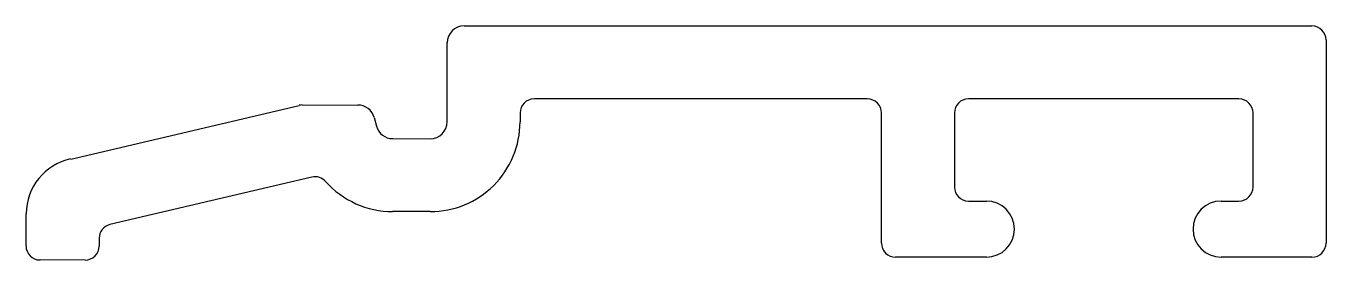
# Model space of a CAD drawing. Header units: inches. Extents: x -12.3 to 10.9, y 0 to 4.2.
import ezdxf

# ---------------------------------------------------------------- set-up
doc = ezdxf.new("R2010")
doc.units = ezdxf.units.IN
doc.header["$MEASUREMENT"] = 0
doc.layers.add('FRAME', color=4, linetype='Continuous')

msp = doc.modelspace()

# ---------------------------------------------------------------- linework, layer by layer
at = {"layer": 'FRAME', "color": 7}
for p, q in [((-4.503, 4.175), (10.608, 4.175)), ((-4.804, 2.464), (-4.803, 3.877)), ((-4.803, 3.877), (-4.803, 3.875)), ((10.858, 3.925), (10.858, 0.302)), ((2.686, 2.874), (-3.254, 2.874)), ((9.307, 2.874), (4.486, 2.874)), ((-11.512, 1.802), (-7.443, 2.759)), ((-7.386, 2.766), (-6.395, 2.765)), ((-3.504, 2.624), (-3.504, 2.464)), ((2.936, 0.302), (2.936, 2.624)), ((4.236, 2.624), (4.236, 1.302)), ((9.557, 1.302), (9.557, 2.624)), ((-6.105, 2.543), (-6.063, 2.387)), ((-5.774, 2.165), (-5.104, 2.164)), ((-7.213, 1.478), (-10.812, 0.631)), ((4.486, 1.052), (4.805, 1.052)), ((8.989, 1.052), (9.307, 1.052)), ((-12.308, 0.251), (-12.305, 0.824)), ((-5.105, 0.864), (-5.775, 0.865)), ((-11.005, 0.388), (-11.005, 0.25)), ((-11.255, 0), (-12.058, 0.001)), ((4.805, 0.052), (3.186, 0.052)), ((10.608, 0.052), (8.989, 0.052))]:
    msp.add_line(p, q, dxfattribs=at)
for centre, radius, start, end in [((-4.503, 3.875), 0.3, 90, 179.9621), ((10.608, 3.925), 0.25, 0, 90), ((-3.254, 2.624), 0.25, 90, 180), ((2.686, 2.624), 0.25, 360, 90), ((4.486, 2.624), 0.25, 90, 180), ((9.307, 2.624), 0.25, 0, 90), ((-7.386, 2.516), 0.25, 89.9621, 103.2406), ((-6.395, 2.465), 0.3, 14.9621, 89.9621), ((-5.774, 2.465), 0.3, 194.9621, 269.9621), ((-5.104, 2.464), 1.6, 269.9621, 0), ((-5.104, 2.464), 0.3, 269.9621, 359.9621), ((-11.305, 0.824), 1, 101.9621, 179.9621), ((-7.155, 1.235), 0.25, 41.6789, 103.2406), ((-5.774, 2.465), 1.6, 221.6789, 269.9621), ((4.486, 1.302), 0.25, 180, 270), ((9.307, 1.302), 0.25, 269.9999, 0), ((4.805, 0.552), 0.5, 360, 90), ((8.989, 0.552), 0.5, 90, 180), ((-10.755, 0.388), 0.25, 103.2406, 179.9621), ((4.805, 0.552), 0.5, 270, 360), ((8.989, 0.552), 0.5, 180, 270), ((-12.058, 0.251), 0.25, 179.9621, 269.9621), ((-11.255, 0.25), 0.25, 269.9621, 0), ((3.186, 0.302), 0.25, 180, 270.0001), ((10.608, 0.302), 0.25, 270, 360)]:
    msp.add_arc(centre, radius, start, end, dxfattribs=at)

doc.saveas('drawing.dxf')
